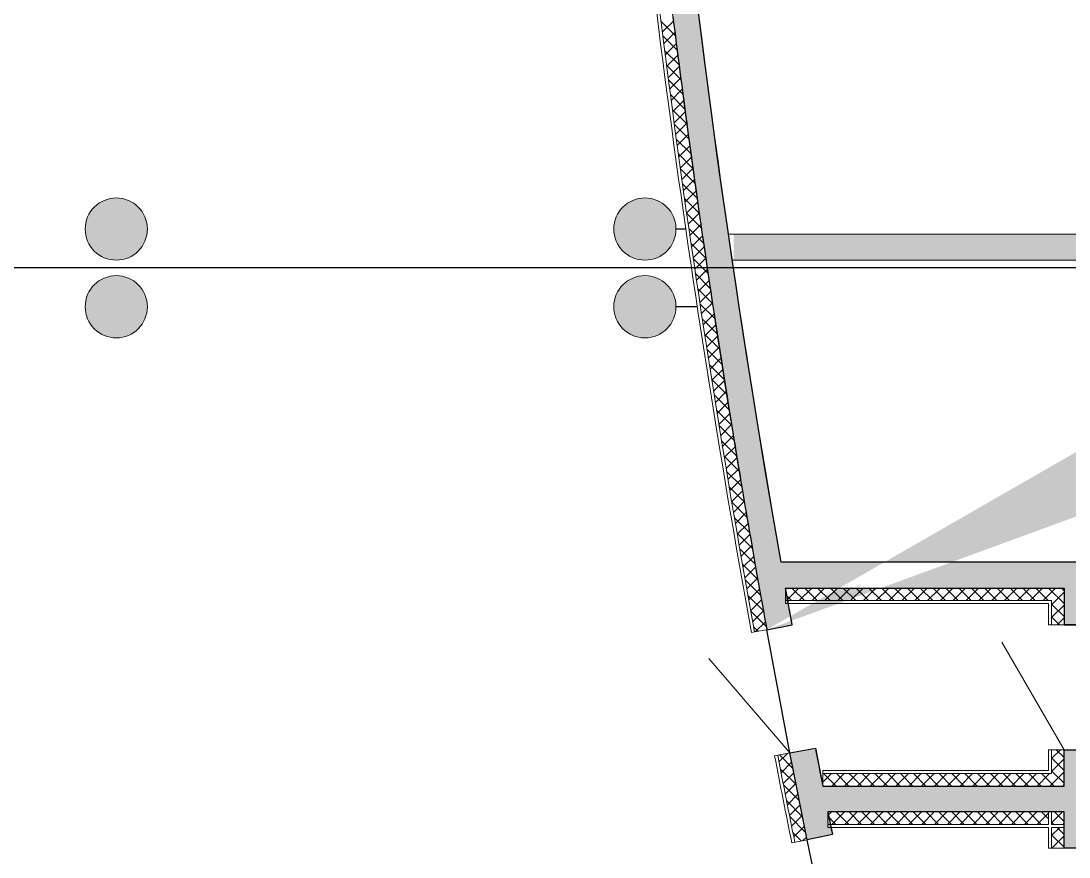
# Model space of a CAD drawing. Header units: millimetres. Extents: x 72919 to 485785, y -53256 to 338519.
# Drawn here: x 148951 to 159062, y 110205 to 118273 of the extents above; entities that cross this region are included whole.
import ezdxf

# ---------------------------------------------------------------- set-up
doc = ezdxf.new("R2010")
doc.units = ezdxf.units.MM
doc.layers.add('door', color=177, linetype='Continuous', lineweight=9)
doc.layers.add('wall', color=5, linetype='Continuous', lineweight=40)

msp = doc.modelspace()

# ---------------------------------------------------------------- hatches: boundary and pattern name
at = {"ltscale": 500, "true_color": 0x000000}
h = msp.add_hatch(color=18, dxfattribs=at)
h.dxf.hatch_style = 1
h.paths.add_polyline_path([(169225.84459, 111389.99944), (170265.02298, 111389.99944), (170270.43379, 111690.48565), (170270.43379, 110884.87567), (169220.43379, 110889.99944)], flags=16)
edge = h.paths.add_edge_path()
edge.add_arc((170270.43379, 123539.99944), 300, 33.557309762, 90)
edge.add_line((170270.43379, 123839.99944), (170270.43379, 124089.99944))
edge.add_line((170270.43379, 124089.99944), (170520.43379, 124089.99944))
edge.add_line((170520.43379, 124089.99944), (170520.43379, 123705.83068))
edge = h.paths.add_edge_path()
edge.add_arc((170270.43379, 123539.99944), 300, 270, 326.441600063)
edge.add_line((170520.43063, 123374.16345), (170519.40767, 118240.16281))
edge.add_line((170519.40767, 118240.16281), (173020.40767, 118240.16281))
edge.add_line((173020.40767, 118240.16281), (173020.40767, 110639.99944))
edge.add_line((173020.40767, 110639.99944), (165941.92964, 110644.46727))
edge.add_line((165941.92964, 110644.46727), (165921.01895, 110639.72703))
edge.add_line((165921.01895, 110639.72703), (165621.0196, 110640.35464))
edge.add_line((165621.0196, 110640.35464), (165561.92674, 110639.99944))
edge.add_line((165561.92674, 110639.99944), (162698.11589, 110639.99944))
edge.add_line((162698.11589, 110639.99944), (162614.24375, 110639.37183))
edge.add_line((162614.24375, 110639.37183), (162318.20558, 110639.99116))
edge.add_line((162318.20558, 110639.99116), (162318.07702, 110639.99944))
edge.add_line((162318.07702, 110639.99944), (159264.5059, 110640.00346))
edge.add_line((159264.5059, 110640.00346), (159264.50544, 110289.99944))
edge.add_line((159264.50544, 110289.99944), (159014.50553, 110289.99944))
edge.add_line((159014.50553, 110289.99944), (159014.50553, 110639.99944))
edge.add_line((159014.50553, 110639.99944), (156735.52812, 110639.99944))
edge.add_line((156735.52812, 110639.99944), (156779.203, 110421.76372))
edge.add_line((156779.203, 110421.76372), (156534.38966, 110371.0846))
edge.add_line((156534.38966, 110371.0846), (156369.21291, 111209.03066))
edge.add_line((156369.21291, 111209.03066), (156614.94512, 111255.04835))
edge.add_line((156614.94512, 111255.04835), (156686.06887, 110889.99944))
edge.add_line((156686.06887, 110889.99944), (159014.50591, 110889.99936))
edge.add_line((159014.50591, 110889.99936), (159014.50591, 111239.99947))
edge.add_line((159014.50591, 111239.99947), (159264.50592, 111239.99944))
edge.add_line((159264.50592, 111239.99944), (159264.50591, 110889.99944))
edge.add_line((159264.50591, 110889.99944), (162318.2724, 110888.07195))
edge.add_line((162318.2724, 110888.07195), (162464.76709, 110889.68509))
edge.add_line((162464.76709, 110889.68509), (162614.76676, 110889.37129))
edge.add_line((162614.76676, 110889.37129), (162698.3168, 110889.99944))
edge.add_line((162698.3168, 110889.99944), (165562.0834, 110888.19188))
edge.add_line((165562.0834, 110888.19188), (165562.0834, 110888.1921))
edge.add_line((165562.0834, 110888.1921), (165921.54195, 110889.72648))
edge.add_line((165921.54195, 110889.72648), (165942.08462, 110889.99944))
edge.add_line((165942.08462, 110889.99944), (169100.43379, 110889.99944))
edge.add_line((169100.43379, 110889.99944), (169105.84459, 111509.99944))
edge.add_line((169105.84459, 111509.99944), (170265.02298, 111509.99944))
edge.add_line((170265.02298, 111509.99944), (170270.43379, 111810.48565))
edge.add_line((170270.43379, 111810.48565), (170270.43379, 113354.99944))
edge.add_line((170270.43379, 113354.99944), (170520.43379, 113354.99944))
edge.add_line((170520.43379, 113354.99944), (170520.43379, 110889.99944))
edge.add_line((170520.43379, 110889.99944), (172770.40767, 110889.99944))
edge.add_line((172770.40767, 110889.99944), (172770.40767, 117990.16281))
edge.add_line((172770.40767, 117990.16281), (170519.40767, 117990.16281))
edge.add_line((170519.40767, 117990.16281), (170520.43379, 116430.83068))
edge.add_arc((170270.43379, 116264.99944), 300, 33.557309762, 90)
edge.add_line((170270.43379, 116564.99944), (170270.43379, 123239.99944))
edge = h.paths.add_edge_path()
edge.add_arc((170270.43379, 123539.99944), 300, 330.000019292, 379.471220635)
edge.add_line((170553.2765, 123639.99944), (173805.43379, 123639.99944))
edge.add_line((173805.43379, 123639.99944), (173854.34986, 123640.01438))
edge.add_line((173854.34986, 123640.01438), (174103.26593, 123640.02932))
edge.add_line((174103.26593, 123640.02932), (174185.43379, 123641.49428))
edge.add_line((174185.43379, 123641.49428), (177637.59107, 123639.99944))
edge.add_line((177637.59107, 123639.99944), (177624.05275, 123586.45673))
edge.add_line((177624.05275, 123586.45673), (177620.43379, 123539.99944))
edge.add_line((177620.43379, 123539.99944), (177624.81867, 123488.89464))
edge.add_line((177624.81867, 123488.89464), (177638.24407, 123438.17133))
edge.add_line((177638.24407, 123438.17133), (177660.62616, 123389.99944))
edge.add_line((177660.62616, 123389.99944), (174185.43379, 123391.49428))
edge.add_line((174185.43379, 123391.49428), (174103.26593, 123390.02932))
edge.add_line((174103.26593, 123390.02932), (173870.43379, 123390.02932))
edge.add_line((173870.43379, 123390.02932), (170530.24146, 123389.99953))
h = msp.add_hatch(color=18, dxfattribs=at)
h.dxf.hatch_style = 1
h.paths.add_polyline_path([(160884.91159, 113049.52659), (162320.43389, 113049.52659), (162320.43389, 115514.52659), (162323.47704, 115471.90468), (162333.01956, 115428.54401), (162347.38266, 115390.25663), (162375.76861, 115340.921), (162404.22325, 115306.55314), (162444.50281, 115271.52813), (162495.829, 115241.62804), (162544.24084, 115224.3635), (162570.43389, 115218.72261), (162570.43389, 113049.52659), (165584.67178, 113049.52659), (165584.67178, 112799.52659), (160884.91159, 112799.52659)], flags=17)
edge = h.paths.add_edge_path()
edge.add_line((156146.49084, 112397.88318), (156392.22304, 112443.90087))
edge.add_line((156392.22304, 112443.90087), (156328.29117, 112799.52659))
edge.add_line((156328.29117, 112799.52659), (159014.50601, 112799.52312))
edge.add_line((159014.50601, 112799.52312), (159014.50555, 112444.52659))
edge.add_line((159014.50555, 112444.52659), (159264.50601, 112444.5266))
edge.add_line((159264.50601, 112444.5266), (159264.50601, 112799.52659))
edge.add_line((159264.50601, 112799.52659), (159884.91227, 112799.52659))
edge.add_line((159884.91227, 112799.52659), (159884.91227, 113049.52659))
edge.add_line((159884.91227, 113049.52659), (156284.08019, 113049.52659))
edge.add_line((156284.08019, 113049.52659), (156207.46348, 113491.10859))
edge.add_line((156207.46348, 113491.10859), (156128.48617, 113958.07931))
edge.add_line((156128.48617, 113958.07931), (156046.67748, 114455.42582))
edge.add_line((156046.67748, 114455.42582), (155988.40136, 114818.83358))
edge.add_line((155988.40136, 114818.83358), (155950.80375, 115057.5856))
edge.add_line((155950.80375, 115057.5856), (155911.98443, 115307.81307))
edge.add_line((155911.98443, 115307.81307), (155880.36715, 115514.52659))
edge.add_line((155880.36715, 115514.52659), (155846.51612, 115738.86314))
edge.add_line((155846.51612, 115738.86314), (155809.29188, 115989.31376))
edge.add_line((155809.29188, 115989.31376), (155785.62944, 116150.64887))
edge.add_line((155785.62944, 116150.64887), (155766.19338, 116284.44999))
edge.add_line((155766.19338, 116284.44999), (155707.43811, 116696.29168))
edge.add_line((155707.43811, 116696.29168), (155668.99997, 116972.03816))
edge.add_line((155668.99997, 116972.03816), (155642.067, 117168.40639))
edge.add_line((155642.067, 117168.40639), (155618.71729, 117340.84866))
edge.add_line((155618.71729, 117340.84866), (155586.34281, 117583.46557))
edge.add_line((155586.34281, 117583.46557), (155548.25306, 117874.42277))
edge.add_line((155548.25306, 117874.42277), (155499.5135, 118256.00386))
edge.add_line((155499.5135, 118256.00386), (155469.02687, 118500.34083))
edge.add_line((155469.02687, 118500.34083), (155443.77174, 118706.2573))
edge.add_line((155443.77174, 118706.2573), (155412.24396, 118968.02576))
edge.add_line((155412.24396, 118968.02576), (155380.43714, 119237.71968))
edge.add_line((155380.43714, 119237.71968), (155357.11549, 119439.25903))
edge.add_line((155357.11549, 119439.25903), (155333.58045, 119646.07678))
edge.add_line((155333.58045, 119646.07678), (155312.9665, 119830.19975))
edge.add_line((155312.9665, 119830.19975), (155285.53124, 120079.79448))
edge.add_line((155285.53124, 120079.79448), (155266.09379, 120259.93613))
edge.add_line((155266.09379, 120259.93613), (155248.63158, 120424.23357))
edge.add_line((155248.63158, 120424.23357), (155228.1091, 120620.44665))
edge.add_line((155228.1091, 120620.44665), (155205.87989, 120836.98411))
edge.add_line((155205.87989, 120836.98411), (155181.28101, 121081.75902))
edge.add_line((155181.28101, 121081.75902), (155156.96525, 121329.39869))
edge.add_line((155156.96525, 121329.39869), (155131.31517, 121597.20616))
edge.add_line((155131.31517, 121597.20616), (155109.54089, 121830.24589))
edge.add_line((155109.54089, 121830.24589), (155079.6131, 122159.82248))
edge.add_line((155079.6131, 122159.82248), (155055.92399, 122428.98381))
edge.add_line((155055.92399, 122428.98381), (155039.19368, 122623.87304))
edge.add_line((155039.19368, 122623.87304), (155020.08723, 122851.67316))
edge.add_line((155020.08723, 122851.67316), (155012.84792, 122939.52659))
edge.add_line((155012.84792, 122939.52659), (154762.01092, 122939.52659))
edge.add_line((154762.01092, 122939.52659), (154773.53522, 122799.75777))
edge.add_line((154773.53522, 122799.75777), (154787.07053, 122638.34159))
edge.add_line((154787.07053, 122638.34159), (154801.73999, 122466.57593))
edge.add_line((154801.73999, 122466.57593), (154814.7439, 122316.93368))
edge.add_line((154814.7439, 122316.93368), (154825.07054, 122199.77504))
edge.add_line((154825.07054, 122199.77504), (154836.72357, 122069.2762))
edge.add_line((154836.72357, 122069.2762), (154846.986, 121955.79494))
edge.add_line((154846.986, 121955.79494), (154853.56764, 121883.70514))
edge.add_line((154853.56764, 121883.70514), (154860.26779, 121810.85635))
edge.add_line((154860.26779, 121810.85635), (154866.14598, 121747.38311))
edge.add_line((154866.14598, 121747.38311), (154872.86547, 121675.31729))
edge.add_line((154872.86547, 121675.31729), (154878.91567, 121610.86973))
edge.add_line((154878.91567, 121610.86973), (154885.58622, 121540.2877))
edge.add_line((154885.58622, 121540.2877), (154891.87758, 121474.16414))
edge.add_line((154891.87758, 121474.16414), (154899.11711, 121398.60029))
edge.add_line((154899.11711, 121398.60029), (154904.22897, 121345.57656))
edge.add_line((154904.22897, 121345.57656), (154910.00601, 121285.97811))
edge.add_line((154910.00601, 121285.97811), (154916.26942, 121221.7452))
edge.add_line((154916.26942, 121221.7452), (154921.88508, 121164.48821))
edge.add_line((154921.88508, 121164.48821), (154928.26829, 121099.78118))
edge.add_line((154928.26829, 121099.78118), (154934.90471, 121032.92394))
edge.add_line((154934.90471, 121032.92394), (154941.86384, 120963.26315))
edge.add_line((154941.86384, 120963.26315), (154948.88802, 120893.40717))
edge.add_line((154948.88802, 120893.40717), (154953.68353, 120845.9741))
edge.add_line((154953.68353, 120845.9741), (154959.56965, 120787.75363))
edge.add_line((154959.56965, 120787.75363), (154964.9692, 120735.1568))
edge.add_line((154964.9692, 120735.1568), (154971.57188, 120670.8404))
edge.add_line((154971.57188, 120670.8404), (154977.28049, 120615.53437))
edge.add_line((154977.28049, 120615.53437), (154984.50384, 120545.94732))
edge.add_line((154984.50384, 120545.94732), (154993.36077, 120461.21223))
edge.add_line((154993.36077, 120461.21223), (155001.13988, 120387.31368))
edge.add_line((155001.13988, 120387.31368), (155007.74112, 120324.98198))
edge.add_line((155007.74112, 120324.98198), (155013.95603, 120266.60966))
edge.add_line((155013.95603, 120266.60966), (155022.53514, 120186.51975))
edge.add_line((155022.53514, 120186.51975), (155032.26723, 120096.33762))
edge.add_line((155032.26723, 120096.33762), (155042.31254, 120003.98499))
edge.add_line((155042.31254, 120003.98499), (155053.57628, 119901.29348))
edge.add_line((155053.57628, 119901.29348), (155062.47598, 119820.15487))
edge.add_line((155062.47598, 119820.15487), (155069.67157, 119756.09106))
edge.add_line((155069.67157, 119756.09106), (155078.2876, 119679.08619))
edge.add_line((155078.2876, 119679.08619), (155090.24514, 119573.03078))
edge.add_line((155090.24514, 119573.03078), (155101.46526, 119474.35662))
edge.add_line((155101.46526, 119474.35662), (155109.99287, 119399.89354))
edge.add_line((155109.99287, 119399.89354), (155118.26179, 119328.11977))
edge.add_line((155118.26179, 119328.11977), (155127.6642, 119247.01273))
edge.add_line((155127.6642, 119247.01273), (155135.64124, 119178.6156))
edge.add_line((155135.64124, 119178.6156), (155145.81785, 119091.90066))
edge.add_line((155145.81785, 119091.90066), (155154.21988, 119020.75662))
edge.add_line((155154.21988, 119020.75662), (155162.46455, 118951.33351))
edge.add_line((155162.46455, 118951.33351), (155171.7372, 118873.70633))
edge.add_line((155171.7372, 118873.70633), (155182.83337, 118781.43062))
edge.add_line((155182.83337, 118781.43062), (155191.2918, 118711.53383))
edge.add_line((155191.2918, 118711.53383), (155200.26783, 118637.77192))
edge.add_line((155200.26783, 118637.77192), (155210.72146, 118552.39306))
edge.add_line((155210.72146, 118552.39306), (155220.13277, 118476.00247))
edge.add_line((155220.13277, 118476.00247), (155231.92208, 118380.93305))
edge.add_line((155231.92208, 118380.93305), (155240.57008, 118311.62804))
edge.add_line((155240.57008, 118311.62804), (155250.66058, 118231.21742))
edge.add_line((155250.66058, 118231.21742), (155258.07574, 118172.43376))
edge.add_line((155258.07574, 118172.43376), (155264.92858, 118118.33614))
edge.add_line((155264.92858, 118118.33614), (155273.46565, 118051.24555))
edge.add_line((155273.46565, 118051.24555), (155281.12649, 117991.32305))
edge.add_line((155281.12649, 117991.32305), (155291.06002, 117914.0153))
edge.add_line((155291.06002, 117914.0153), (155299.42081, 117849.28505))
edge.add_line((155299.42081, 117849.28505), (155308.12319, 117782.23308))
edge.add_line((155308.12319, 117782.23308), (155317.93424, 117707.02794))
edge.add_line((155317.93424, 117707.02794), (155325.17926, 117651.75335))
edge.add_line((155325.17926, 117651.75335), (155336.6679, 117564.55059))
edge.add_line((155336.6679, 117564.55059), (155344.7169, 117503.77837))
edge.add_line((155344.7169, 117503.77837), (155355.62294, 117421.85186))
edge.add_line((155355.62294, 117421.85186), (155365.1061, 117350.99849))
edge.add_line((155365.1061, 117350.99849), (155373.9161, 117285.49019))
edge.add_line((155373.9161, 117285.49019), (155381.8929, 117226.43594))
edge.add_line((155381.8929, 117226.43594), (155391.57439, 117155.08738))
edge.add_line((155391.57439, 117155.08738), (155403.51177, 117067.59849))
edge.add_line((155403.51177, 117067.59849), (155415.97939, 116976.78517))
edge.add_line((155415.97939, 116976.78517), (155429.18153, 116881.23585))
edge.add_line((155429.18153, 116881.23585), (155442.21525, 116787.51364))
edge.add_line((155442.21525, 116787.51364), (155450.05629, 116731.417))
edge.add_line((155450.05629, 116731.417), (155458.07743, 116674.25144))
edge.add_line((155458.07743, 116674.25144), (155470.66986, 116584.94892))
edge.add_line((155470.66986, 116584.94892), (155481.1352, 116510.73123))
edge.add_line((155481.1352, 116510.73123), (155488.75341, 116457.6323))
edge.add_line((155488.75341, 116457.6323), (155500.70187, 116374.09788))
edge.add_line((155500.70187, 116374.09788), (155510.19263, 116308.07354))
edge.add_line((155510.19263, 116308.07354), (155520.95617, 116233.54077))
edge.add_line((155520.95617, 116233.54077), (155532.39215, 116154.74899))
edge.add_line((155532.39215, 116154.74899), (155541.55008, 116091.94362))
edge.add_line((155541.55008, 116091.94362), (155554.35316, 116004.56728))
edge.add_line((155554.35316, 116004.56728), (155564.96028, 115932.55005))
edge.add_line((155564.96028, 115932.55005), (155581.25651, 115822.55279))
edge.add_line((155581.25651, 115822.55279), (155597.737, 115712.09372))
edge.add_line((155597.737, 115712.09372), (155605.4232, 115660.842))
edge.add_line((155605.4232, 115660.842), (155613.43428, 115607.60056))
edge.add_line((155613.43428, 115607.60056), (155623.86334, 115538.55645))
edge.add_line((155623.86334, 115538.55645), (155635.20491, 115463.81008))
edge.add_line((155635.20491, 115463.81008), (155648.41279, 115377.20264))
edge.add_line((155648.41279, 115377.20264), (155660.12971, 115300.76133))
edge.add_line((155660.12971, 115300.76133), (155672.90425, 115217.83117))
edge.add_line((155672.90425, 115217.83117), (155692.45606, 115091.72038))
edge.add_line((155692.45606, 115091.72038), (155708.02834, 114991.97133))
edge.add_line((155708.02834, 114991.97133), (155724.40301, 114887.73278))
edge.add_line((155724.40301, 114887.73278), (155743.93976, 114764.22014))
edge.add_line((155743.93976, 114764.22014), (155759.43457, 114666.91019))
edge.add_line((155759.43457, 114666.91019), (155778.10081, 114550.43075))
edge.add_line((155778.10081, 114550.43075), (155792.1465, 114463.31346))
edge.add_line((155792.1465, 114463.31346), (155806.18611, 114376.68066))
edge.add_line((155806.18611, 114376.68066), (155817.98597, 114304.209))
edge.add_line((155817.98597, 114304.209), (155829.81111, 114231.89011))
edge.add_line((155829.81111, 114231.89011), (155839.76863, 114171.22929))
edge.add_line((155839.76863, 114171.22929), (155848.03769, 114121.01703))
edge.add_line((155848.03769, 114121.01703), (155864.15689, 114023.55519))
edge.add_line((155864.15689, 114023.55519), (155874.80999, 113959.44341))
edge.add_line((155874.80999, 113959.44341), (155884.9579, 113898.5915))
edge.add_line((155884.9579, 113898.5915), (155897.50023, 113823.674))
edge.add_line((155897.50023, 113823.674), (155908.6215, 113757.51234))
edge.add_line((155908.6215, 113757.51234), (155919.0666, 113695.59977))
edge.add_line((155919.0666, 113695.59977), (155929.52676, 113633.81551))
edge.add_line((155929.52676, 113633.81551), (155939.28951, 113576.34498))
edge.add_line((155939.28951, 113576.34498), (155947.5162, 113528.06126))
edge.add_line((155947.5162, 113528.06126), (155957.82637, 113467.7341))
edge.add_line((155957.82637, 113467.7341), (155965.5974, 113422.39878))
edge.add_line((155965.5974, 113422.39878), (155977.56366, 113352.81329))
edge.add_line((155977.56366, 113352.81329), (155990.95031, 113275.28705))
edge.add_line((155990.95031, 113275.28705), (156008.42595, 113174.58037))
edge.add_line((156008.42595, 113174.58037), (156018.41991, 113117.23971))
edge.add_line((156018.41991, 113117.23971), (156028.36108, 113060.38136))
edge.add_line((156028.36108, 113060.38136), (156038.83591, 113000.66254))
edge.add_line((156038.83591, 113000.66254), (156051.73048, 112927.4159))
edge.add_line((156051.73048, 112927.4159), (156070.48776, 112821.38713))
edge.add_line((156070.48776, 112821.38713), (156080.17271, 112766.87975))
edge.add_line((156080.17271, 112766.87975), (156092.15567, 112699.66123))
edge.add_line((156092.15567, 112699.66123), (156102.66752, 112640.89538))
edge.add_line((156102.66752, 112640.89538), (156113.49774, 112580.34962))
edge.add_line((156113.49774, 112580.34962), (156125.81872, 112512.12167))
edge.add_line((156125.81872, 112512.12167), (156139.0499, 112438.92319))
edge.add_line((156139.0499, 112438.92319), (156146.72708, 112397.92742))
edge.add_line((167119.82512, 116414.56323), (167519.54396, 116414.56323))
edge.add_line((167519.54396, 116414.56323), (167519.54396, 116576.82173))
edge.add_line((167519.54396, 116576.82173), (167769.54396, 116576.82173))
edge.add_line((167769.54396, 116576.82173), (167769.54396, 116164.56327))
edge.add_line((167769.54396, 116164.56327), (167119.54484, 116164.56327))
edge.add_line((167119.54484, 116164.56327), (167119.54476, 116414.56327))
edge.add_line((167119.54481, 118704.56328), (167769.54433, 118704.56266))
edge.add_line((167769.54433, 118704.56266), (167769.54396, 118377.29453))
edge.add_line((167769.54396, 118377.29453), (167519.54396, 118377.29453))
edge.add_line((167519.54396, 118377.29453), (167519.54396, 118455.03619))
edge.add_line((167519.54396, 118455.03619), (167119.54402, 118455.03613))
edge.add_line((167119.54402, 118455.03613), (167119.54489, 118704.56328))
h.paths.add_polyline_path([(166869.26336, 115664.52659), (167119.82218, 115664.52659), (167119.82218, 116114.54258), (166869.26336, 116114.54258)], flags=17)
h.paths.add_polyline_path([(167119.82218, 115664.52659), (166874.17871, 115664.52659), (166869.26345, 115314.05853), (166869.26404, 115314.05853), (166869.26336, 113049.52659), (166584.67246, 113049.52659), (166584.67246, 112799.52659), (167119.82218, 112799.52659)], flags=17)
h = msp.add_hatch(color=18, dxfattribs=at)
h.dxf.hatch_style = 1
edge = h.paths.add_edge_path()
edge.add_arc((149870.43379, 116264.99944), 300, 9, 369)
h = msp.add_hatch(color=18, dxfattribs=at)
h.dxf.hatch_style = 1
edge = h.paths.add_edge_path()
edge.add_arc((154970.43379, 116264.99944), 300, 9, 369)
h = msp.add_hatch(color=18, dxfattribs=at)
h.dxf.hatch_style = 1
h.paths.add_polyline_path([(155826.35109, 116214.99944), (155826.35109, 115964.99944), (162320.43379, 115964.99944), (162320.43379, 116214.99944)])
h = msp.add_hatch(color=18, dxfattribs=at)
h.dxf.hatch_style = 1
edge = h.paths.add_edge_path()
edge.add_arc((149870.43379, 115514.99944), 300, 9, 369)
h = msp.add_hatch(color=18, dxfattribs=at)
h.dxf.hatch_style = 1
edge = h.paths.add_edge_path()
edge.add_arc((154970.43379, 115514.99944), 300, 9, 369)

# ---------------------------------------------------------------- linework, layer by layer
at = {"color": 18, "ltscale": 500, "true_color": 0x000000}
for points in [[(159884.91217, 113049.99944), (156284.08008, 113049.99944), (156207.46337, 113491.58144), (156128.48607, 113958.55216), (156046.67738, 114455.89867), (155988.40126, 114819.30643), (155950.80364, 115058.05845), (155911.98432, 115308.28592), (155880.36704, 115514.99944), (155846.51602, 115739.33599), (155809.29178, 115989.78661), (155785.62933, 116151.12171), (155766.19327, 116284.92283), (155707.43801, 116696.76453), (155668.99986, 116972.51101), (155642.0669, 117168.87924), (155618.71719, 117341.32151), (155586.3427, 117583.93842), (155548.25295, 117874.89562), (155499.5134, 118256.47671), (155469.02676, 118500.81368)], [(155240.56997, 118312.10089), (155250.66047, 118231.69027), (155258.07564, 118172.90661), (155264.92847, 118118.80899), (155273.46554, 118051.7184), (155281.12639, 117991.7959), (155291.05992, 117914.48815), (155299.42071, 117849.7579), (155308.12308, 117782.70593), (155317.93413, 117707.50079), (155325.17915, 117652.2262), (155336.66779, 117565.02344), (155344.71679, 117504.25122), (155355.62283, 117422.32471), (155365.10599, 117351.47134), (155373.91599, 117285.96304), (155381.8928, 117226.90879), (155391.57429, 117155.56023), (155403.51166, 117068.07134), (155415.97929, 116977.25802), (155429.18143, 116881.70869), (155442.21514, 116787.98649), (155450.05619, 116731.88985), (155458.07733, 116674.72428), (155481.1351, 116511.20408), (155488.75331, 116458.10515), (155500.70177, 116374.57073), (155510.19252, 116308.54639), (155520.95607, 116234.01362), (155532.39204, 116155.22184), (155541.54997, 116092.41647), (155554.35306, 116005.04013), (155564.96017, 115933.0229), (155581.2564, 115823.02564), (155597.7369, 115712.56657), (155605.4231, 115661.31485), (155613.43417, 115608.07341), (155623.86323, 115539.0293), (155635.20481, 115464.28292), (155648.41269, 115377.67549), (155660.12961, 115301.23418), (155672.90415, 115218.30402), (155692.45596, 115092.19323), (155708.02824, 114992.44418), (155724.4029, 114888.20563), (155743.93966, 114764.69299), (155759.43446, 114667.38304), (155778.1007, 114550.9036), (155792.14639, 114463.78631), (155806.186, 114377.15351), (155817.98587, 114304.68185), (155829.811, 114232.36296), (155839.76853, 114171.70214), (155848.03758, 114121.48988), (155864.15678, 114024.02803), (155874.80989, 113959.91626), (155884.95779, 113899.06435), (155897.50013, 113824.14685), (155908.6214, 113757.98518), (155919.0665, 113696.07262), (155929.52665, 113634.28835), (155939.28941, 113576.81783), (155947.5161, 113528.53411), (155957.82626, 113468.20695), (155965.59729, 113422.87162), (155977.56355, 113353.28614), (155990.9502, 113275.7599), (156008.42585, 113175.05322), (156018.41981, 113117.71256), (156028.36098, 113060.85421), (156038.83581, 113001.13539), (156051.73038, 112927.88875), (156070.48765, 112821.85998), (156080.17261, 112767.3526), (156092.15557, 112700.13408), (156113.49764, 112580.82247), (156125.81861, 112512.59452), (156139.04979, 112439.39604), (156146.72697, 112398.40027)], [(155364.91971, 116264.99944), (155270.43379, 116264.99944)], [(215774.00404, 115889.99944), (141570.16691, 115889.99944)], [(215774.00404, 115889.99944), (141570.16691, 115889.99944)], [(155475.79193, 115514.99944), (155270.43379, 115514.99944)], [(156146.49074, 112398.35603), (156392.22294, 112444.37372), (156328.29107, 112799.99944), (159014.50591, 112799.99597), (159014.50545, 112444.99944), (159264.50591, 112444.99945)], [(156369.21291, 111209.03066), (156146.49074, 112398.35603)], [(159264.50544, 110289.99944), (159014.50553, 110289.99944), (159014.50553, 110639.99944), (156735.52812, 110639.99944), (156779.203, 110421.76372), (156534.38966, 110371.0846), (156369.21291, 111209.03066), (156614.94512, 111255.04835), (156686.06887, 110889.99944), (159014.50591, 110889.99936), (159014.50591, 111239.99947), (159264.50592, 111239.99944), (159264.50591, 110889.99944), (162318.2724, 110888.07195), (162464.76709, 110889.68509), (162614.76676, 110889.37129), (162698.3168, 110889.99944), (165562.0834, 110888.19188), (165562.039, 110888.19191), (165921.54195, 110889.72648), (165942.08462, 110889.99944), (169100.43379, 110889.99944)], [(156779.6728, 109186.20647), (156534.38966, 110371.0846)]]:
    msp.add_lwpolyline(points, dxfattribs=at)
at = {"layer": 'door', "linetype": 'ByBlock', "ltscale": 100}
for p, q in [((159014.50592, 111239.99944), (158414.50592, 112279.22993)), ((156369.21291, 111209.03066), (155588.17581, 112120.06361))]:
    msp.add_line(p, q, dxfattribs=at)
at = {"layer": 'wall', "color": 18, "lineweight": 18, "ltscale": 0.007407, "true_color": 0x000000}
for p, q in [((162320.43379, 116214.99944), (155776.3504, 116214.99944)), ((162320.43379, 115964.99944), (155812.97587, 115964.99944)), ((159884.91217, 113049.99944), (156284.08008, 113049.99944)), ((156369.21291, 111209.03066), (156221.93197, 111180.59962)), ((159014.50544, 110289.99944), (158864.50544, 110289.99964))]:
    msp.add_line(p, q, dxfattribs=at)
at = {"layer": 'wall', "color": 18, "lineweight": 18, "ltscale": 0.007407, "true_color": 0x000000, "extrusion": (-0.707107, -0.707107, 0)}
msp.add_line((159014.50571, 112649.74865), (158864.25492, 112799.99944), dxfattribs=at)
at = {"layer": 'wall', "color": 18, "lineweight": 18, "ltscale": 0.007407, "true_color": 0x000000, "extrusion": (1, 0, 0)}
msp.add_line((159014.5059, 110639.99944), (159014.5059, 110489.99944), dxfattribs=at)
at = {"layer": 'wall', "color": 18, "lineweight": 18, "ltscale": 0.007407, "true_color": 0x000000}
for points in [[(159014.50591, 112799.99944), (156328.29107, 112799.99944, 0.0008336261), (156392.22294, 112444.37372), (156146.49074, 112398.35603, -0.0244879507), (154762.01082, 122939.99944)], [(156735.52812, 110639.99944, 0.0005134809), (156779.203, 110421.76372), (156534.38966, 110371.0846, -0.0019659196), (156369.21291, 111209.03066), (156614.94512, 111255.04835, 0.0008580502), (156686.06887, 110889.99944)]]:
    msp.add_lwpolyline(points, format="xyb", dxfattribs=at)
at = {"layer": 'wall', "color": 18, "lineweight": 18, "ltscale": 0.007407, "true_color": 0x000000, "extrusion": (-0.707107, -0.707107, 0)}
for points, elevation in [([(26254.47466, 0), (26058.75135, 0)], -193320.63647), ([(26594.59246, 0), (26397.86638, 0)], -193058.13647), ([(26708.58586, 0), (26511.5214, 0)], -192970.63647), ([(26822.89234, 0), (26625.48738, 0)], -192883.13647), ([(27167.70661, 0), (26969.2674, 0)], -192620.63647), ([(27283.28185, 0), (27084.49356, 0)], -192533.13647), ([(27866.01345, 0), (27665.4462, 0)], -192095.63647), ([(27983.54306, 0), (27782.61316, 0)], -192008.13647), ([(28101.4046, 0), (27900.1097, 0)], -191920.63647), ([(28219.59988, 0), (28017.93762, 0)], -191833.13647), ([(28456.99902, 0), (28254.59485, 0)], -191658.13647), ([(28695.75541, 0), (28492.59957, 0)], -191483.13647), ([(28815.64731, 0), (28612.11191, 0)], -191395.63647), ([(28935.88426, 0), (28731.96679, 0)], -191308.13647), ([(29298.68502, 0), (29093.60594, 0)], -191045.63647), ([(29420.32189, 0), (29214.85039, 0)], -190958.13647), ([(29664.66274, 0), (29458.39842, 0)], -190783.13647), ([(29787.37086, 0), (29580.70608, 0)], -190695.63647), ([(30406.37323, 0), (30197.6644, 0)], -190258.13647), ([(30531.28126, 0), (30322.15506, 0)], -190170.63647), ([(31779.55305, 0), (31609.84742, 0)], -191133.13647), ([(32217.05305, 0), (32047.34742, 0)], -191570.63647), ([(32697.33435, 0), (32678.5909, 0)], -192183.13647), ([(30908.26066, 0), (30697.86464, 0)], -189908.13647), ([(32899.39315, 0), (32790.12826, 0)], -191920.63647), ([(30886.63258, 0), (30823.85458, 0)], -189820.63647), ([(33834.8344, 0), (33728.52058, 0)], -191045.63647), ([(32190.00525, 0), (31975.17424, 0)], -189033.13647), ([(33173.49532, 0), (33003.78969, 0)], -189995.63647), ([(33260.99532, 0), (33091.2897, 0)], -190083.13647), ([(33348.49532, 0), (33178.7897, 0)], -190170.63647), ([(33435.99532, 0), (33266.28969, 0)], -190258.13647), ([(33610.99532, 0), (33441.28969, 0)], -190433.13647), ([(33698.49532, 0), (33528.78969, 0)], -190520.63647), ([(33873.49532, 0), (33703.78969, 0)], -190695.63647), ([(33960.99532, 0), (33791.28969, 0)], -190783.13647), ([(33521.75434, 0), (33352.04871, 0)], -189820.63647), ([(33959.25434, 0), (33789.54871, 0)], -190258.13647), ([(34272.33422, 0), (34139.54854, 0)], -190608.13647)]:
    msp.add_lwpolyline(points, dxfattribs=dict(at, elevation=elevation))
at = {"layer": 'wall', "color": 18, "lineweight": 18, "ltscale": 0.007407, "true_color": 0x000000}
for points in [[(155138.24813, 118163.98837), (155245.66868, 118271.40891)], [(155281.12639, 117991.7959), (155142.4942, 118130.42809)], [(155152.18092, 118054.17746), (155259.51661, 118161.51316)], [(155299.42071, 117849.7579), (155160.55217, 117988.62643)], [(155180.3483, 117834.85747), (155287.51523, 117942.0244)], [(155194.58242, 117725.34791), (155301.66543, 117832.43092)], [(155208.91652, 117615.93832), (155315.91592, 117722.93772)], [(155223.35035, 117506.62847), (155330.26645, 117613.54456)], [(155374.80041, 117279.40345), (155234.97177, 117419.23209)], [(155282.07848, 117070.38185), (155388.66438, 117176.96775)], [(155297.00756, 116961.56724), (155403.51166, 117068.07134)], [(155312.03501, 116852.851), (155418.4576, 116959.2736)], [(155453.75947, 116705.46964), (155312.94651, 116846.2826)], [(155327.16059, 116744.23289), (155433.50198, 116850.57428)], [(155474.06739, 116561.41803), (155333.00446, 116702.48096)], [(155494.605, 116417.13673), (155353.29051, 116558.45123)], [(155515.37354, 116272.62451), (155373.80588, 116414.19218)], [(155419.96255, 116094.57273), (155525.82281, 116200.43299)], [(155467.67051, 115771.04964), (155573.29407, 115876.6732)], [(155622.72422, 115546.5554), (155479.86602, 115689.4136)], [(155483.76535, 115663.40079), (155589.31058, 115768.94601)], [(155499.95592, 115555.84768), (155605.4231, 115661.31485)], [(155667.3256, 115254.46664), (155523.93936, 115397.85289)], [(155549.09995, 115233.76064), (155654.33462, 115338.99531)], [(155565.67136, 115126.58837), (155670.82908, 115231.74609)], [(155615.95289, 114805.63884), (155720.88139, 114910.56734)], [(155759.43446, 114667.38304), (155614.97106, 114811.84644)], [(155632.90182, 114698.84407), (155737.75445, 114803.69671)], [(155783.07511, 114519.99871), (155638.33792, 114664.73589)], [(155684.31098, 114379.02218), (155788.93762, 114483.64882)], [(155701.63416, 114272.60167), (155806.186, 114377.15351)], [(155930.18097, 113630.43072), (155783.76179, 113776.8499)], [(155955.58927, 113481.27873), (155808.88302, 113627.98498)], [(156686.06887, 110889.99944), (159014.50591, 110889.99944), (159014.50592, 111239.99944), (159264.50592, 111239.99944), (159264.50591, 110889.99944), (162614.76676, 110889.37129), (162391.51974, 110888.87852), (162614.76676, 110889.37129), (162698.27369, 110889.99944), (165562.08454, 110889.99944), (165621.54261, 110890.35409), (165921.54195, 110889.72648), (165942.08462, 110889.99944), (170270.43379, 110889.99944), (170270.43379, 113354.99944), (170520.43379, 113354.99944), (170520.43379, 110889.99944)], [(155879.95198, 113213.48262), (155983.77006, 113317.3007)], [(155916.71513, 113002.7584), (156020.3895, 113106.43277)], [(155953.84125, 112792.39714), (156057.37292, 112895.92881)], [(156328.29107, 112795.6159), (156332.67461, 112799.99944)], [(156328.29107, 112799.99944), (159014.50591, 112799.99944)], [(156336.41829, 112679.99944), (156456.41829, 112799.99944)], [(156509.38119, 112679.99944), (156389.38119, 112799.99944)], [(156583.90567, 112679.99944), (156703.90567, 112799.99944)], [(156756.86856, 112679.99944), (156636.86856, 112799.99944)], [(156707.64935, 112679.99944), (156827.64935, 112799.99944)], [(156880.61225, 112679.99944), (156760.61225, 112799.99944)], [(156831.39304, 112679.99944), (156951.39304, 112799.99944)], [(157004.35593, 112679.99944), (156884.35593, 112799.99944)], [(156955.13673, 112679.99944), (157075.13673, 112799.99944)], [(157128.09962, 112679.99944), (157008.09962, 112799.99944)], [(157078.88041, 112679.99944), (157198.88041, 112799.99944)], [(157375.58699, 112679.99944), (157255.58699, 112799.99944)], [(157326.36779, 112679.99944), (157446.36779, 112799.99944)], [(157499.33068, 112679.99944), (157379.33068, 112799.99944)], [(157450.11147, 112679.99944), (157570.11147, 112799.99944)], [(157573.85516, 112679.99944), (157693.85516, 112799.99944)], [(157746.81805, 112679.99944), (157626.81805, 112799.99944)], [(157697.59885, 112679.99944), (157817.59885, 112799.99944)], [(157994.30543, 112679.99944), (157874.30543, 112799.99944)], [(158118.04911, 112679.99944), (157998.04911, 112799.99944)], [(158192.57359, 112679.99944), (158312.57359, 112799.99944)], [(158365.53649, 112679.99944), (158245.53649, 112799.99944)], [(158316.31728, 112679.99944), (158436.31728, 112799.99944)], [(158613.02386, 112679.99944), (158493.02386, 112799.99944)], [(158736.76755, 112679.99944), (158616.76755, 112799.99944)], [(158860.51123, 112679.99944), (158740.51123, 112799.99944)], [(158811.29203, 112679.99944), (158931.29203, 112799.99944)], [(158894.5057, 112639.46943), (159014.50585, 112759.46958)], [(159014.50591, 112799.99944), (159014.50545, 112444.99944)], [(159014.50591, 112799.99944), (159014.50591, 112449.99944), (159264.50591, 112449.99944), (159264.50591, 112799.99944)], [(155991.32885, 112582.39737), (156094.71879, 112685.78732)], [(156385.6375, 112679.99944), (156328.29107, 112737.34588)], [(158894.50545, 112444.9996), (158894.50575, 112679.99944)], [(159014.50555, 112526.00513), (158894.50571, 112646.00497)], [(156010.20774, 112477.53258), (156113.52719, 112580.85203)], [(158894.50554, 112515.72558), (159014.50569, 112635.72574)], [(158894.50545, 112444.9996), (158864.50545, 112444.99964)], [(156028.4199, 112376.92524), (155998.90219, 112371.56755)], [(158894.50591, 111239.99944), (158894.50591, 111009.99944)], [(156398.36038, 111058.60864), (156267.56116, 111189.40785)], [(159014.50591, 111041.08053), (158894.50591, 111161.08053)], [(156283.86089, 111018.77412), (156386.21847, 111121.13169)], [(159014.50591, 110917.33684), (158894.50591, 111037.33684)], [(158894.50591, 111009.99944), (156686.06887, 111009.99944)], [(156686.06887, 110926.00734), (156770.06097, 111009.99944)], [(156814.45695, 110889.99944), (156694.45695, 111009.99944)], [(156773.80465, 110889.99944), (156893.80465, 111009.99944)], [(156938.20063, 110889.99944), (156818.20063, 111009.99944)], [(157061.94432, 110889.99944), (156941.94432, 111009.99944)], [(157021.29203, 110889.99944), (157141.29203, 111009.99944)], [(157185.68801, 110889.99944), (157065.68801, 111009.99944)], [(157145.03571, 110889.99944), (157265.03571, 111009.99944)], [(157309.43169, 110889.99944), (157189.43169, 111009.99944)], [(157268.7794, 110889.99944), (157388.7794, 111009.99944)], [(157433.17538, 110889.99944), (157313.17538, 111009.99944)], [(157392.52309, 110889.99944), (157512.52309, 111009.99944)], [(157556.91907, 110889.99944), (157436.91907, 111009.99944)], [(157516.26677, 110889.99944), (157636.26677, 111009.99944)], [(157680.66275, 110889.99944), (157560.66275, 111009.99944)], [(157640.01046, 110889.99944), (157760.01046, 111009.99944)], [(157763.75415, 110889.99944), (157883.75415, 111009.99944)], [(157887.49783, 110889.99944), (158007.49783, 111009.99944)], [(158011.24152, 110889.99944), (158131.24152, 111009.99944)], [(158134.98521, 110889.99944), (158254.98521, 111009.99944)], [(158299.38119, 110889.99944), (158179.38119, 111009.99944)], [(158258.72889, 110889.99944), (158378.72889, 111009.99944)], [(158382.47258, 110889.99944), (158502.47258, 111009.99944)], [(158506.21627, 110889.99944), (158626.21627, 111009.99944)], [(158670.61225, 110889.99944), (158550.61225, 111009.99944)], [(158629.95995, 110889.99944), (158749.95995, 111009.99944)], [(158753.70364, 110889.99944), (158873.70364, 111009.99944)], [(156458.69401, 110750.78763), (156306.45917, 110903.02247)], [(156324.36271, 110811.78856), (156426.58659, 110914.01244)], [(156489.29327, 110596.44468), (156336.72963, 110749.00832)], [(156344.7442, 110708.42636), (156446.90157, 110810.58374)], [(159014.50544, 110289.99944), (159014.5059, 110639.99944), (156735.52812, 110639.99944)], [(156775.03571, 110519.99944), (156895.03571, 110639.99944)], [(156936.96957, 110519.99944), (156816.96957, 110639.99944)], [(156898.7794, 110519.99944), (157018.7794, 110639.99944)], [(157060.71326, 110519.99944), (156940.71326, 110639.99944)], [(157022.52309, 110519.99944), (157142.52309, 110639.99944)], [(157184.45695, 110519.99944), (157064.45695, 110639.99944)], [(157146.26677, 110519.99944), (157266.26677, 110639.99944)], [(157308.20063, 110519.99944), (157188.20063, 110639.99944)], [(157431.94432, 110519.99944), (157311.94432, 110639.99944)], [(157393.75415, 110519.99944), (157513.75415, 110639.99944)], [(157555.68801, 110519.99944), (157435.68801, 110639.99944)], [(157517.49783, 110519.99944), (157637.49783, 110639.99944)], [(157679.43169, 110519.99944), (157559.43169, 110639.99944)], [(157641.24152, 110519.99944), (157761.24152, 110639.99944)], [(157803.17538, 110519.99944), (157683.17538, 110639.99944)], [(157764.98521, 110519.99944), (157884.98521, 110639.99944)], [(158050.66275, 110519.99944), (157930.66275, 110639.99944)], [(158012.47258, 110519.99944), (158132.47258, 110639.99944)], [(158174.40644, 110519.99944), (158054.40644, 110639.99944)], [(158136.21627, 110519.99944), (158256.21627, 110639.99944)], [(158298.15013, 110519.99944), (158178.15013, 110639.99944)], [(158259.95995, 110519.99944), (158379.95995, 110639.99944)], [(158421.89381, 110519.99944), (158301.89381, 110639.99944)], [(158383.70364, 110519.99944), (158503.70364, 110639.99944)], [(158507.44733, 110519.99944), (158627.44733, 110639.99944)], [(158669.38119, 110519.99944), (158549.38119, 110639.99944)], [(158631.19102, 110519.99944), (158751.19102, 110639.99944)], [(158793.12487, 110519.99944), (158673.12487, 110639.99944)], [(158864.50581, 110572.36219), (158796.86856, 110639.99944)], [(158864.50574, 110519.99944), (158864.5059, 110639.99964)], [(158864.5059, 110639.99964), (159014.5059, 110639.99944)], [(158894.5059, 110639.9996), (158894.50574, 110519.99944)], [(159264.5059, 110639.99944), (159264.50544, 110289.99944), (159014.5055, 110289.99944)], [(156813.22589, 110519.99944), (156735.52812, 110597.69721)], [(158916.86856, 110519.99944), (158894.50577, 110542.36223)], [(158864.50544, 110289.99964), (158864.50571, 110489.99944)], [(158894.50571, 110489.99944), (158894.50544, 110289.9996)], [(159014.50562, 110422.36239), (158946.86856, 110489.99944)], [(159014.50571, 110489.99944), (159014.50544, 110289.99944)], [(158899.38104, 110289.99959), (158894.50545, 110294.87518)]]:
    msp.add_lwpolyline(points, dxfattribs=at)
at = {"layer": 'wall', "color": 18, "lineweight": 18, "ltscale": 0.007407, "true_color": 0x000000, "extrusion": (0.707107, -0.707107, 0)}
for points, elevation in [([(193118.415, 0), (193270.09104, 0)], 26319.74981), ([(192782.27071, 0), (192933.35552, 0)], 26757.24981), ([(192715.46436, 0), (192866.43222, 0)], 26844.74981), ([(192648.79809, 0), (192799.64942, 0)], 26932.24981), ([(192317.55658, 0), (192467.83158, 0)], 27369.74981), ([(192251.72401, 0), (192401.885, 0)], 27457.24981), ([(192186.02929, 0), (192336.07668, 0)], 27544.74981), ([(192120.47211, 0), (192270.40629, 0)], 27632.24981), ([(192055.05214, 0), (192204.87354, 0)], 27719.74981), ([(191924.62264, 0), (192074.21967, 0)], 27894.74981), ([(191859.61249, 0), (192009.09794, 0)], 27982.24981), ([(191600.92883, 0), (191749.97194, 0)], 28332.24981), ([(191536.59564, 0), (191685.52915, 0)], 28419.74981), ([(191344.40189, 0), (191493.00892, 0)], 28682.24981), ([(191280.60493, 0), (191429.10391, 0)], 28769.74981), ([(191090.01284, 0), (191238.18994, 0)], 29032.24981), ([(190837.74319, 0), (190985.49641, 0)], 29382.24981), ([(190775.00481, 0), (190922.65298, 0)], 29469.74981), ([(190712.39748, 0), (190859.94097, 0)], 29557.24981), ([(190649.92092, 0), (190797.3601, 0)], 29644.74981), ([(190587.57485, 0), (190734.9101, 0)], 29732.24981), ([(190525.35901, 0), (190672.59067, 0)], 29819.74981), ([(190463.27311, 0), (190610.40155, 0)], 29907.24981), ([(190401.31689, 0), (190548.34247, 0)], 29994.74981), ([(190339.49007, 0), (190486.41315, 0)], 30082.24981), ([(190216.22355, 0), (190362.9427, 0)], 30257.24981), ([(190093.47142, 0), (190239.98804, 0)], 30432.24981), ([(189971.23155, 0), (190117.54706, 0)], 30607.24981), ([(190310.83323, 0), (190480.53886, 0)], 30957.24981), ([(190835.83323, 0), (191005.53886, 0)], 31482.24981), ([(191273.33323, 0), (191443.03886, 0)], 31919.74981), ([(191360.83323, 0), (191530.53886, 0)], 32007.24981), ([(191448.33323, 0), (191618.03886, 0)], 32094.74981), ([(191710.83323, 0), (191880.53886, 0)], 32357.24981), ([(191798.33323, 0), (191968.03886, 0)], 32444.74981), ([(191885.83323, 0), (192055.53886, 0)], 32532.24981), ([(189796.26589, 0), (189934.84407, 0)], 30869.74981), ([(190953.51543, 0), (191074.3657, 0)], 33757.24981), ([(189070.55188, 0), (189186.69584, 0)], 31919.74981), ([(190866.01543, 0), (191035.72106, 0)], 33844.74981), ([(188952.58332, 0), (189097.2441, 0)], 32094.74981), ([(189354.39096, 0), (189524.09658, 0)], 32532.24981), ([(190754.39096, 0), (190948.22106, 0)], 33932.24981), ([(190841.89096, 0), (190860.72106, 0)], 34019.74981), ([(188776.5544, 0), (188920.93301, 0)], 32357.24981), ([(189037.75976, 0), (189088.33757, 0)], 32619.74981), ([(189356.13194, 0), (189525.83757, 0)], 33057.24981), ([(189793.63194, 0), (189963.33757, 0)], 33494.74981), ([(190406.13194, 0), (190561.089, 0)], 34107.24981), ([(190516.01523, 0), (190663.33759, 0)], 34194.74981), ([(188718.1235, 0), (188862.4087, 0)], 32444.74981), ([(190581.13194, 0), (190598.22105, 0)], 34282.24981), ([(188659.81492, 0), (188804.00702, 0)], 32532.24981), ([(190428.515, 0), (190538.70553, 0)], 34282.24981), ([(188696.63079, 0), (188745.72773, 0)], 32619.74981), ([(190343.36304, 0), (190510.72062, 0)], 34369.74981)]:
    msp.add_lwpolyline(points, dxfattribs=dict(at, elevation=elevation))
at = {"layer": 'wall', "color": 18, "lineweight": 18, "ltscale": 0.007407, "true_color": 0x000000, "extrusion": (0.707107, 0.707107, 0)}
for points, elevation in [([(-27052.45105, 0), (-26854.35875, 0)], 192708.13647), ([(-29542.31378, 0), (-29336.44721, 0)], 190870.63647), ([(-30157.67131, 0), (-29949.78857, 0)], 190433.13647), ([(-30281.83732, 0), (-30073.54296, 0)], 190345.63647), ([(-30656.56366, 0), (-30447.01716, 0)], 190083.13647), ([(-31079.55305, 0), (-30909.84742, 0)], 190433.13647), ([(-31517.05305, 0), (-31347.34742, 0)], 190870.63647), ([(-31954.55305, 0), (-31784.84742, 0)], 191308.13647), ([(-32392.05305, 0), (-32222.34742, 0)], 191745.63647), ([(-32678.5909, 0), (-32659.84742, 0)], 192183.13647), ([(-30782.2227, 0), (-30572.25293, 0)], 189995.63647), ([(-32385.99532, 0), (-32379.42716, 0)], 189208.13647), ([(-32582.32959, 0), (-32366.10354, 0)], 188770.63647), ([(-32610.77623, 0), (-32497.23064, 0)], 188683.13647), ([(-34447.33376, 0), (-34277.62836, 0)], 190433.13647)]:
    msp.add_lwpolyline(points, dxfattribs=dict(at, elevation=elevation))
at = {"layer": 'wall', "color": 18, "lineweight": 18, "ltscale": 0.007407, "true_color": 0x000000, "extrusion": (-0.707107, 0.707107, 0)}
for points, elevation in [([(-191026.74744, 0), (-191174.81802, 0)], -29119.74981), ([(-191903.49317, 0), (-191998.22053, 0)], -32882.24981)]:
    msp.add_lwpolyline(points, dxfattribs=dict(at, elevation=elevation))
at = {"layer": 'wall', "color": 18, "lineweight": 18, "ltscale": 0.007407, "true_color": 0x000000, "extrusion": (1, 0, 0)}
for points, elevation in [([(112649.99944, 0), (112799.99944, 0)], 156328.29107), ([(111039.99944, 0), (111239.99944, 0)], 158864.50591), ([(111239.99944, 0), (110889.99944, 0)], 159014.50591), ([(110889.99944, 0), (111039.99944, 0)], 156686.06887), ([(110489.99944, 0), (110639.99944, 0)], 156735.52812)]:
    msp.add_lwpolyline(points, dxfattribs=dict(at, elevation=elevation))
at = {"layer": 'wall', "color": 18, "lineweight": 18, "ltscale": 0.007407, "true_color": 0x000000, "extrusion": (0, 1, 0)}
for points, elevation in [([(-158894.50575, 0), (-156328.29107, 0)], 112679.99944), ([(-158864.50571, 0), (-156328.29107, 0)], 112649.99944), ([(-158864.50591, 0), (-159014.50591, 0)], 111239.99944), ([(-156686.06887, 0), (-158864.50591, 0)], 111039.99944), ([(-159014.50591, 0), (-156686.06887, 0)], 110889.99944), ([(-156735.52812, 0), (-158864.5059, 0)], 110639.99944), ([(-158864.50574, 0), (-156735.52812, 0)], 110519.99944), ([(-158864.50571, 0), (-156735.52812, 0)], 110489.99944), ([(-159014.5059, 0), (-158894.50571, 0)], 110489.99944), ([(-158894.50574, 0), (-159014.5059, 0)], 110519.99944)]:
    msp.add_lwpolyline(points, dxfattribs=dict(at, elevation=elevation))
at = {"layer": 'wall', "color": 18, "lineweight": 18, "ltscale": 0.007407, "true_color": 0x000000, "extrusion": (1, -1.29202e-06, 0)}
for points, elevation in [([(112445.20489, 0), (112650.2047, 0)], 158864.36017), ([(112680.20474, 0), (112445.20489, 0)], 158894.36017)]:
    msp.add_lwpolyline(points, dxfattribs=dict(at, elevation=elevation))
at = {"layer": 'wall', "color": 18, "lineweight": 18, "ltscale": 0.007407, "true_color": 0x000000, "extrusion": (-1.29202e-06, -1, 0), "elevation": -112445.20489}
msp.add_lwpolyline([(159014.36017, 0), (158894.36017, 0)], dxfattribs=at)
at = {"layer": 'wall', "color": 18, "lineweight": 18, "ltscale": 0.007407, "true_color": 0x000000, "extrusion": (-0.17859, 0.983924, 0), "elevation": 82705.2179}
msp.add_lwpolyline([(-173709.42386, 0), (-173589.42386, 0)], dxfattribs=at)
at = {"layer": 'wall', "color": 18, "lineweight": 18, "ltscale": 0.007407, "true_color": 0x000000, "extrusion": (0.197255, -0.980352, 0), "elevation": -77325.26508}
msp.add_lwpolyline([(175080.11968, 0), (175230.11968, 0)], dxfattribs=at)
at = {"layer": 'wall', "color": 18, "lineweight": 18, "ltscale": 0.007407, "true_color": 0x000000}
for centre in [(149870.43379, 116264.99944), (154970.43379, 116264.99944), (149870.43379, 115514.99944), (154970.43379, 115514.99944)]:
    msp.add_circle(centre, 300, dxfattribs=at)
for radius, start, end in [(108610, 184.676529737, 190.2876332166), (108360, 184.6873431774, 189.9616042608), (108730, 184.7348051958, 190.2876332166), (108760.00001, 190.9259561396, 191.3765111438), (108730.00001, 190.9259561396, 191.3765111438)]:
    msp.add_arc((263010.43379, 131794.99944), radius, start, end, dxfattribs=at)
at = {"layer": 'wall', "color": 18, "lineweight": 18, "ltscale": 0.007407, "true_color": 0x000000, "extrusion": (0, 0, -1)}
for radius, start, end in [(108760, 349.7123667834, 355.250645262), (108730, 349.7123667834, 355.2651948042), (108730.00001, 348.6234888562, 349.0740438604), (108610.00001, 348.6234888562, 349.0740438604)]:
    msp.add_arc((-263010.43379, 131794.99944), radius, start, end, dxfattribs=at)

doc.saveas('drawing.dxf')
